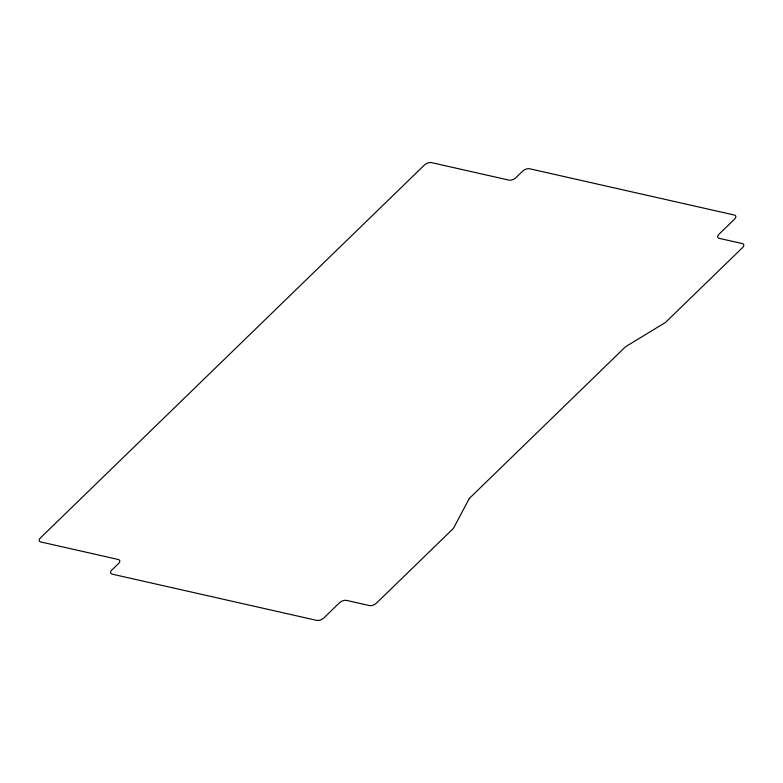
<?xml version="1.0" encoding="UTF-8"?>
<svg xmlns="http://www.w3.org/2000/svg" width="783" height="783" viewBox="0 0 783 783"><rect width="100%" height="100%" fill="white"/><g stroke="black" fill="none" stroke-linecap="round" stroke-linejoin="round"><path stroke-width="1.17" d="M468.9 499.163L453.788 527.713A5.305 2.75 -25.1 0 1 452.809 528.985L376.437 603.145A5.305 2.75 -25.1 0 1 369.449 605.572L346.438 600.375A5.305 2.75 -25.1 0 0 339.45 602.802L323.829 617.973A5.305 2.75 -25.1 0 1 316.851 620.41L112.135 574.135A5.305 2.75 -25.1 0 1 111.852 570.053L118.546 563.554A5.305 2.75 -25.1 0 0 118.262 559.483L40.745 541.953A5.305 2.75 -25.1 0 1 40.462 537.882L424.425 165.027A5.305 2.75 -25.1 0 1 431.404 162.59L508.93 180.119A5.305 2.75 -25.1 0 0 515.909 177.692L522.613 171.183A5.305 2.75 -25.1 0 1 529.592 168.756L734.297 215.031A5.305 2.75 -25.1 0 1 734.581 219.103L718.96 234.283A5.305 2.75 -25.1 0 0 719.244 238.355L742.255 243.552A5.305 2.75 -25.1 0 1 742.538 247.624L666.167 321.793A5.305 2.75 -25.1 0 1 664.669 322.939L626.371 346.252A5.305 2.75 -25.1 0 0 624.863 347.398L469.888 497.89A5.305 2.75 -25.1 0 0 468.9 499.163"/></g></svg>
